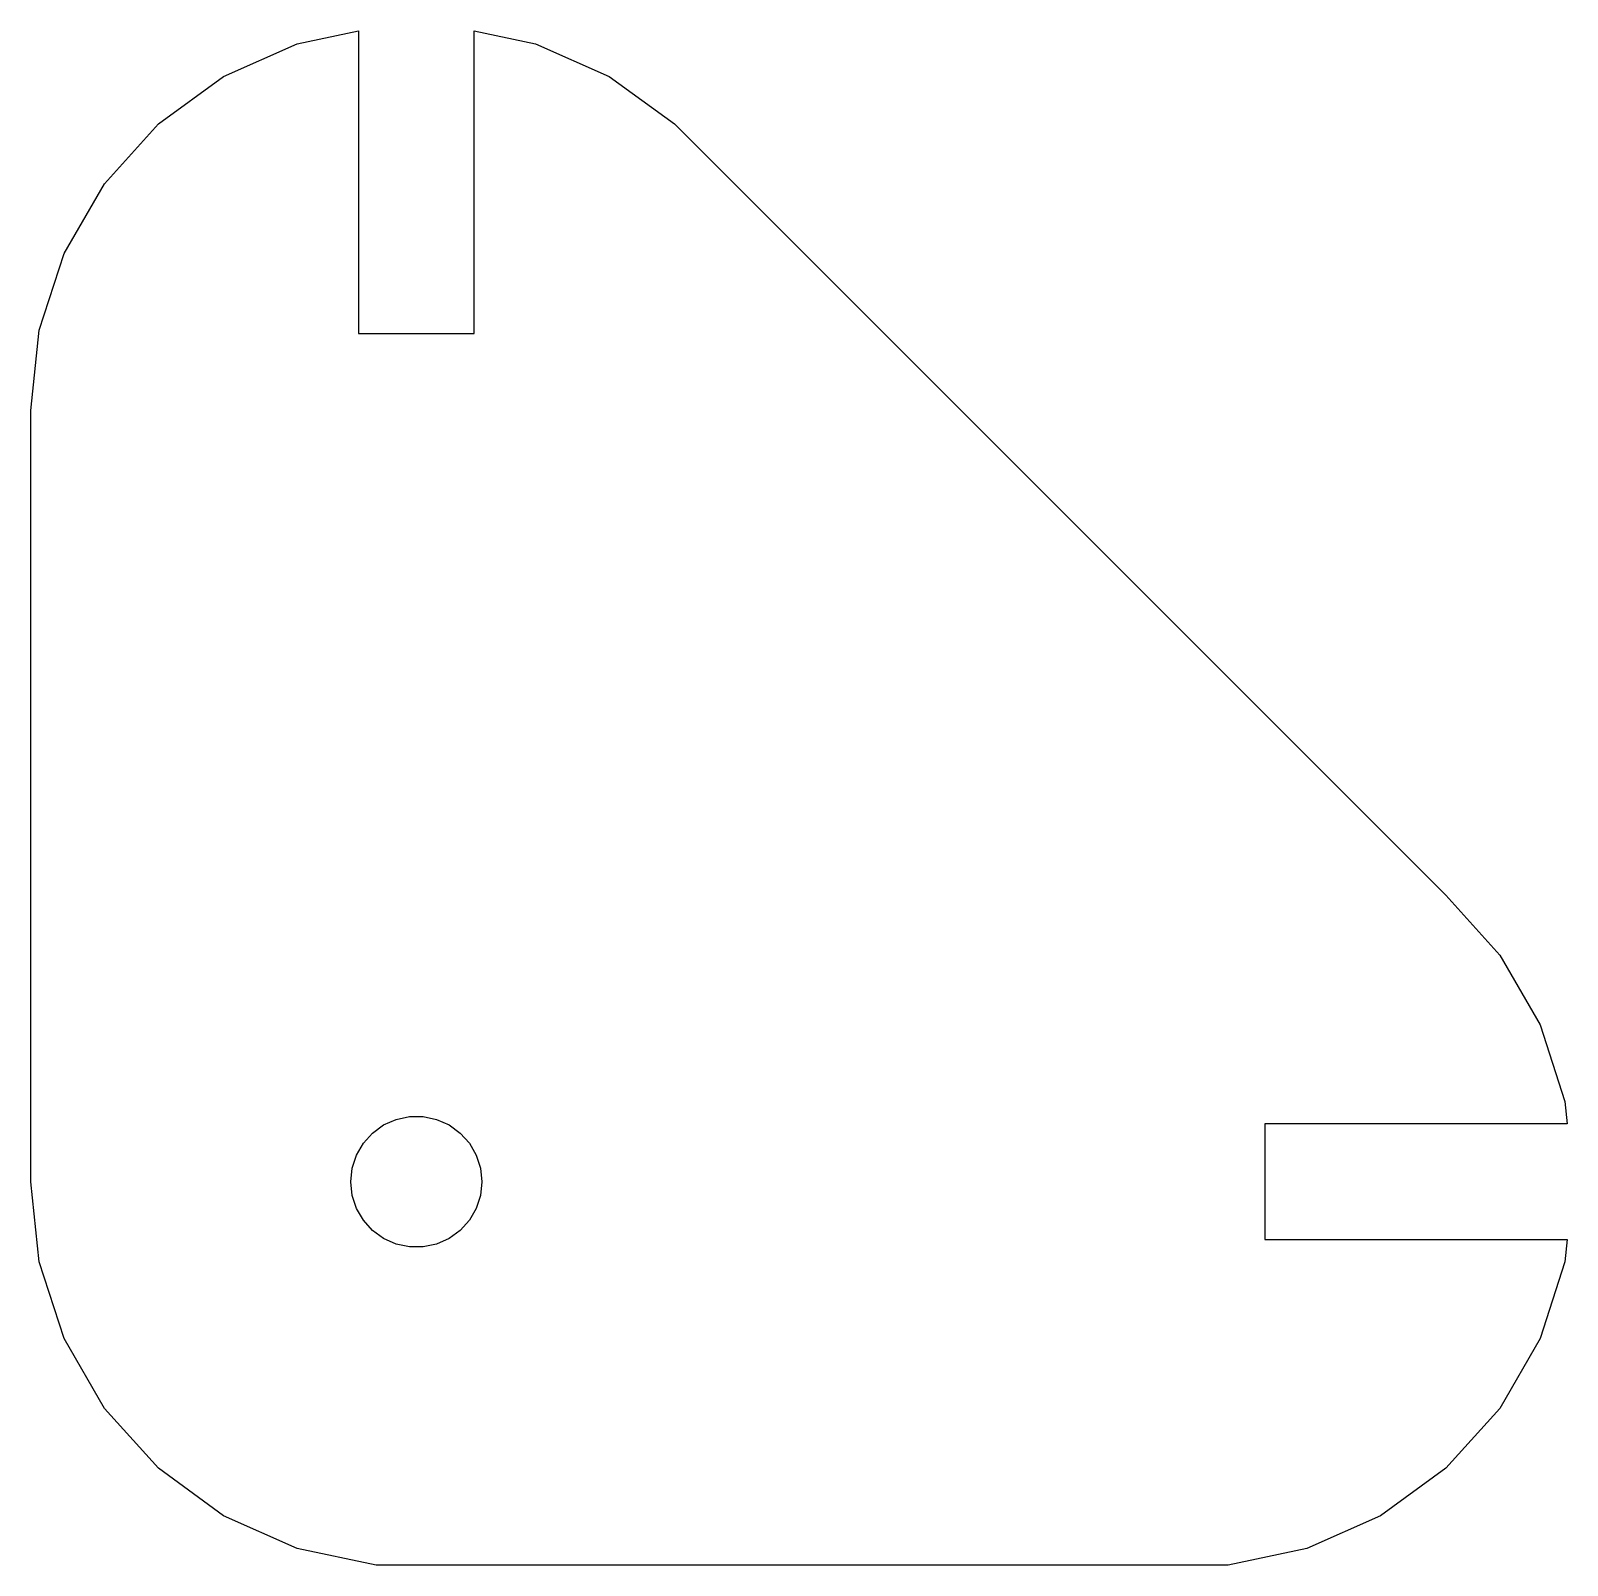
# Model space of a CAD drawing. Extents: x 83.3 to 123.1, y 130.9 to 170.7.
import ezdxf

# ---------------------------------------------------------------- set-up
doc = ezdxf.new("R2010")
doc.units = 0
doc.layers.add('Layer_1', color=7, linetype='CONTINUOUS')

msp = doc.modelspace()

# ---------------------------------------------------------------- linework, layer by layer
at = {"layer": 'Layer_1', "color": 7}
for points in [[(83.292086, 140.837337), (83.292086, 160.837337), (83.511086, 162.916335), (84.157086, 164.904337), (85.202086, 166.715337), (86.601086, 168.268335), (88.292086, 169.497337), (90.202086, 170.348336), (91.792086, 170.685334), (91.792086, 162.837335), (94.792086, 162.837335), (94.792086, 170.685334), (96.382086, 170.348336), (98.292086, 169.497337), (99.983086, 168.268335), (119.983086, 148.268333), (121.382086, 146.715349), (122.427086, 144.904329), (123.073087, 142.916327), (123.134086, 142.337348), (115.292086, 142.337348), (115.292086, 139.337326), (123.134086, 139.337326), (123.073087, 138.758347), (122.427086, 136.770346), (121.382086, 134.959326), (119.983086, 133.406341), (118.292086, 132.177348), (116.382086, 131.326335), (114.337086, 130.892334), (92.247086, 130.892334), (90.202086, 131.326335), (88.292086, 132.177348), (86.601086, 133.406341), (85.202086, 134.959326), (84.157086, 136.770346), (83.511086, 138.758347), (83.292086, 140.837337)], [(91.592086, 140.837337), (91.629086, 141.190341), (91.739086, 141.52833), (91.917086, 141.836347), (92.154086, 142.100338), (92.442086, 142.309324), (92.767086, 142.454329), (93.114086, 142.528328), (93.470086, 142.528328), (93.817086, 142.454329), (94.142086, 142.309324), (94.430086, 142.100338), (94.667086, 141.836347), (94.845086, 141.52833), (94.955086, 141.190341), (94.992086, 140.837337), (94.955086, 140.484334), (94.845086, 140.146344), (94.667086, 139.838327), (94.430086, 139.574336), (94.142086, 139.365322), (93.817086, 139.220345), (93.470086, 139.146346), (93.114086, 139.146346), (92.767086, 139.220345), (92.442086, 139.365322), (92.154086, 139.574336), (91.917086, 139.838327), (91.739086, 140.146344), (91.629086, 140.484334), (91.592086, 140.837337)]]:
    msp.add_lwpolyline(points, dxfattribs=at)

doc.saveas('drawing.dxf')
